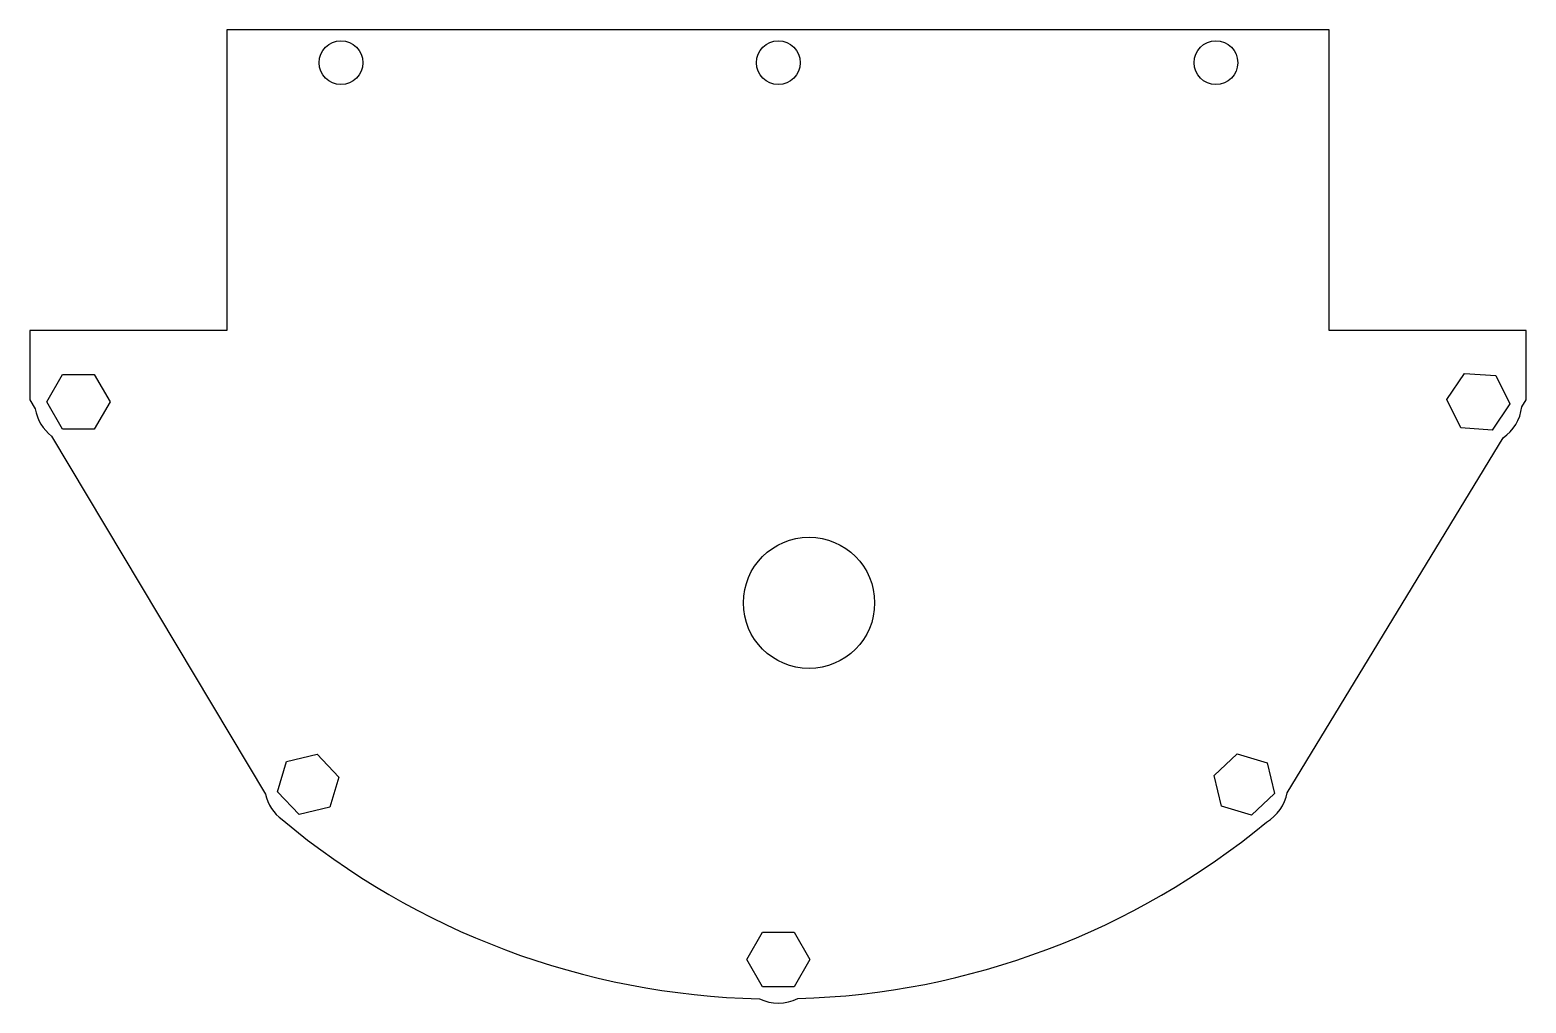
# Model space of a CAD drawing. Header units: inches. Extents: x -3.42 to 3.42, y -2.75 to 1.7.
import ezdxf

# ---------------------------------------------------------------- set-up
doc = ezdxf.new("R2010")
doc.units = ezdxf.units.IN
doc.layers.get('0').update_dxf_attribs({"linetype": 'CONTINUOUS'})

msp = doc.modelspace()

# ---------------------------------------------------------------- linework, layer by layer
msp.add_lwpolyline([(3.4181, 0.3253), (2.5181, 0.3253), (2.5181, 1.7), (-2.5219, 1.7), (-2.5219, 0.3253), (-3.4219, 0.3253), (-3.4219, 0.0081), (-3.3972, -0.0332, 0.188063), (-3.3227, -0.1579), (-2.345, -1.7946, 0.179183), (-2.2689, -1.9108, 0.170515), (-0.0871, -2.7301, 0.230947), (0.0883, -2.7294, 0.167382), (2.2315, -1.9223, 0.214624), (2.3263, -1.7883), (3.3129, -0.1651, 0.215665), (3.3985, -0.0242), (3.4181, 0.0081)], format="xyb", close=True)
for points in [[(-3.2722, -0.125), (-3.3443, 0), (-3.2722, 0.125), (-3.1278, 0.125), (-3.0557, 0), (-3.1278, -0.125)], [(3.344, -0.0096), (3.2637, -0.1295), (3.1197, -0.1199), (3.056, 0.0096), (3.1363, 0.1295), (3.2803, 0.1199)], [(-2.1088, -1.6117), (-2.0096, -1.7165), (-2.0508, -1.8548), (-2.1912, -1.8883), (-2.2904, -1.7835), (-2.2492, -1.6452)], [(2.2683, -1.7914), (2.1633, -1.8905), (2.025, -1.849), (1.9917, -1.7086), (2.0967, -1.6095), (2.235, -1.651)], [(0.0722, -2.675), (-0.0722, -2.675), (-0.1443, -2.55), (-0.0722, -2.425), (0.0722, -2.425), (0.1443, -2.55)]]:
    msp.add_lwpolyline(points, close=True)
for centre, radius in [((-2, 1.55), 0.1), ((0, 1.55), 0.1), ((2, 1.55), 0.1), ((0.14, -0.92), 0.3)]:
    msp.add_circle(centre, radius)

doc.saveas('drawing.dxf')
